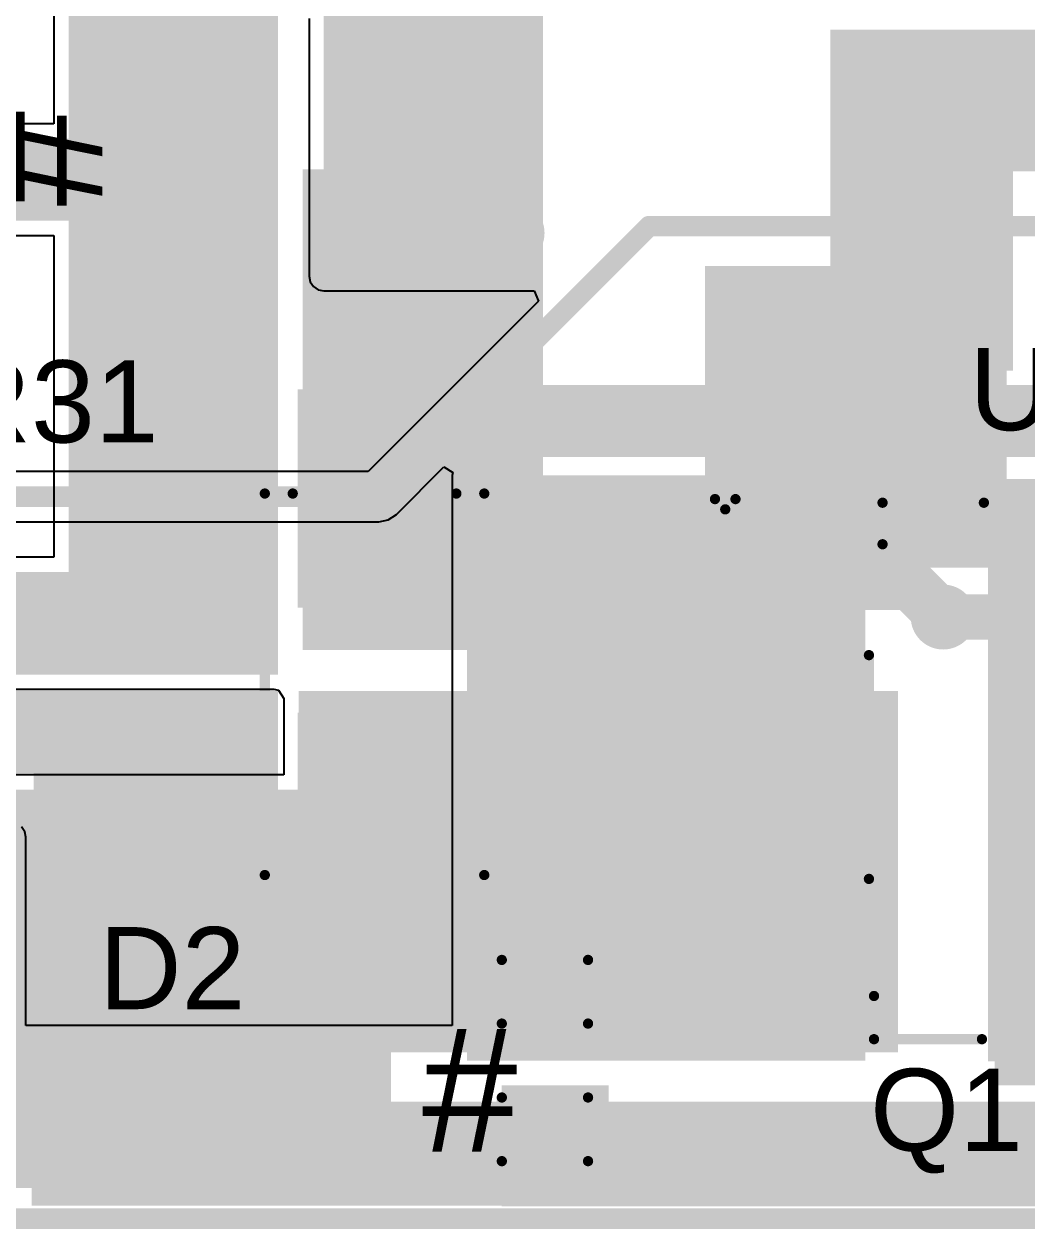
# Model space of a CAD drawing. Header units: millimetres. Extents: x -0.21 to 3.18, y -0.07 to 2.49.
# Drawn here: x 0.702 to 1.191, y -0.065 to 0.522 of the extents above; entities that cross this region are included whole.
import ezdxf

# ---------------------------------------------------------------- set-up
doc = ezdxf.new("R2010")
doc.units = ezdxf.units.MM
doc.header["$MEASUREMENT"] = 0
for name, color, linetype in [('BottomLayer', 5, 'Continuous'), ('BottomSolder', 6, 'Continuous'), ('Mechanical2', 216, 'Continuous'), ('TopLayer', 1, 'Continuous'), ('TopOverlay', 2, 'Continuous'), ('TopPaste', 8, 'Continuous'), ('TopSolder', 216, 'Continuous'), ('ViaHoleLayer', 16, 'Continuous')]:
    doc.layers.add(name, color=color, linetype=linetype)
doc.styles.add('Arial', font='', dxfattribs={"height": 0.2})
doc.styles.get('Arial').set_extended_font_data('Arial')

# ---------------------------------------------------------------- blocks, each defined once
blk = doc.blocks.new('20P03_HXY_4')
at = {"layer": 'TopLayer'}
for points in [[(-0.1378, 0.27362), (0.1378, 0.27362), (0.1378, -0.00197), (-0.1378, -0.00197)], [(-0.12008, -0.08661), (-0.06102, -0.08661), (-0.06102, -0.18504), (-0.12008, -0.18504)], [(0.06102, -0.08661), (0.12008, -0.08661), (0.12008, -0.18504), (0.06102, -0.18504)]]:
    blk.add_hatch(color=1, dxfattribs=at).paths.add_polyline_path(points)
at = {"layer": 'TopPaste'}
for points in [[(-0.1378, 0.27362), (0.1378, 0.27362), (0.1378, -0.00197), (-0.1378, -0.00197)], [(-0.12008, -0.08661), (-0.06102, -0.08661), (-0.06102, -0.18504), (-0.12008, -0.18504)], [(0.06102, -0.08661), (0.12008, -0.08661), (0.12008, -0.18504), (0.06102, -0.18504)]]:
    blk.add_hatch(color=8, dxfattribs=at).paths.add_polyline_path(points)
at = {"layer": 'TopSolder'}
for points in [[(-0.1418, 0.27762), (0.1418, 0.27762), (0.1418, -0.00597), (-0.1418, -0.00597)], [(-0.12408, -0.08261), (-0.05702, -0.08261), (-0.05702, -0.18904), (-0.12408, -0.18904)], [(0.05702, -0.08261), (0.12408, -0.08261), (0.12408, -0.18904), (0.05702, -0.18904)]]:
    blk.add_hatch(color=216, dxfattribs=at).paths.add_polyline_path(points)
at = {"layer": 'TopOverlay', "const_width": 0.005}
for points in [[(-0.13022, -0.05737), (-0.13022, -0.008)], [(0.13105, -0.06153), (0.13105, -0.00894)], [(-0.11, -0.05737), (-0.13022, -0.05737)], [(0.053, -0.064), (-0.056, -0.064)], [(0.13105, -0.06153), (0.11, -0.06153)], [(-0.132, -0.139), (-0.132, -0.129)], [(-0.127, -0.134), (-0.132, -0.129)], [(-0.132, -0.139), (-0.127, -0.134)]]:
    blk.add_lwpolyline(points, dxfattribs=at)
at = {"layer": 'TopOverlay', "const_width": 0.0025}
for points in [[(-0.13147, -0.008, 1), (-0.12897, -0.008, 1)], [(0.1298, -0.00894, 1), (0.1323, -0.00894, 1)], [(-0.13147, -0.05737, 1), (-0.12897, -0.05737, 1)], [(-0.13147, -0.05737, 1), (-0.12897, -0.05737, 1)], [(-0.11125, -0.05737, 1), (-0.10875, -0.05737, 1)], [(-0.05725, -0.064, 1), (-0.05475, -0.064, 1)], [(0.05175, -0.064, 1), (0.05425, -0.064, 1)], [(0.10875, -0.06153, 1), (0.11125, -0.06153, 1)], [(0.1298, -0.06153, 1), (0.1323, -0.06153, 1)], [(0.1298, -0.06153, 1), (0.1323, -0.06153, 1)], [(-0.13325, -0.129, 1), (-0.13075, -0.129, 1)], [(-0.13325, -0.129, 1), (-0.13075, -0.129, 1)], [(-0.12825, -0.134, 1), (-0.12575, -0.134, 1)], [(-0.12825, -0.134, 1), (-0.12575, -0.134, 1)], [(-0.13325, -0.139, 1), (-0.13075, -0.139, 1)], [(-0.13325, -0.139, 1), (-0.13075, -0.139, 1)]]:
    blk.add_lwpolyline(points, format="xyb", close=True, dxfattribs=at)
blk = doc.blocks.new('SMA_81')
at = {"layer": 'TopLayer'}
for points in [[(-0.12795, 0.03346), (-0.02953, 0.03346), (-0.02953, -0.03346), (-0.12795, -0.03346)], [(0.02953, 0.03346), (0.12795, 0.03346), (0.12795, -0.03346), (0.02953, -0.03346)]]:
    blk.add_hatch(color=1, dxfattribs=at).paths.add_polyline_path(points)
at = {"layer": 'TopOverlay'}
for points in [[(-0.175, -0.05597), (-0.12906, -0.05597), (-0.12906, 0.05598), (-0.175, 0.05598)], [(-0.12992, 0.03638), (-0.1022, 0.03638), (-0.1022, 0.05598), (-0.12992, 0.05598)], [(-0.12992, -0.05598), (-0.1022, -0.05598), (-0.1022, -0.03638), (-0.12992, -0.03638)]]:
    blk.add_hatch(color=2, dxfattribs=at).paths.add_polyline_path(points)
at = {"layer": 'TopPaste'}
for points in [[(-0.12795, 0.03346), (-0.02953, 0.03346), (-0.02953, -0.03346), (-0.12795, -0.03346)], [(0.02953, 0.03346), (0.12795, 0.03346), (0.12795, -0.03346), (0.02953, -0.03346)]]:
    blk.add_hatch(color=8, dxfattribs=at).paths.add_polyline_path(points)
at = {"layer": 'TopSolder'}
for points in [[(-0.13195, 0.03746), (-0.02553, 0.03746), (-0.02553, -0.03746), (-0.13195, -0.03746)], [(0.02553, 0.03746), (0.13195, 0.03746), (0.13195, -0.03746), (0.02553, -0.03746)]]:
    blk.add_hatch(color=216, dxfattribs=at).paths.add_polyline_path(points)
at = {"layer": 'TopOverlay', "const_width": 0.005}
for points in [[(-0.10465, 0.05345), (0.08115, 0.05345)], [(0.08115, 0.05345), (0.08115, 0.03985)], [(0.08115, -0.03985), (0.08115, -0.05345)], [(-0.10465, -0.05345), (0.08115, -0.05345)]]:
    blk.add_lwpolyline(points, dxfattribs=at)
at = {"layer": 'TopOverlay', "const_width": 0.0025}
for points in [[(-0.1059, 0.05345, 1), (-0.1034, 0.05345, 1)], [(0.0799, 0.05345, 1), (0.0824, 0.05345, 1)], [(0.0799, 0.05345, 1), (0.0824, 0.05345, 1)], [(0.0799, 0.03985, 1), (0.0824, 0.03985, 1)], [(0.0799, -0.03985, 1), (0.0824, -0.03985, 1)], [(-0.1059, -0.05345, 1), (-0.1034, -0.05345, 1)], [(0.0799, -0.05345, 1), (0.0824, -0.05345, 1)], [(0.0799, -0.05345, 1), (0.0824, -0.05345, 1)]]:
    blk.add_lwpolyline(points, format="xyb", close=True, dxfattribs=at)
blk = doc.blocks.new('C___0603_90')
at = {"layer": 'TopLayer'}
for points in [[(-0.015, 0.0175), (-0.015, -0.0175), (-0.045, -0.0175), (-0.045, 0.0175)], [(0.045, 0.0175), (0.045, -0.0175), (0.015, -0.0175), (0.015, 0.0175)]]:
    blk.add_hatch(color=1, dxfattribs=at).paths.add_polyline_path(points)
at = {"layer": 'TopPaste'}
for points in [[(-0.015, 0.0175), (-0.015, -0.0175), (-0.045, -0.0175), (-0.045, 0.0175)], [(0.045, 0.0175), (0.045, -0.0175), (0.015, -0.0175), (0.015, 0.0175)]]:
    blk.add_hatch(color=8, dxfattribs=at).paths.add_polyline_path(points)
at = {"layer": 'TopSolder'}
for points in [[(-0.01264, 0.01986), (-0.01264, -0.01986), (-0.04736, -0.01986), (-0.04736, 0.01986)], [(0.04736, 0.01986), (0.04736, -0.01986), (0.01264, -0.01986), (0.01264, 0.01986)]]:
    blk.add_hatch(color=216, dxfattribs=at).paths.add_polyline_path(points)
at = {"layer": 'TopOverlay', "const_width": 0.005}
for points in [[(-0.049, 0.021), (-0.018, 0.021)], [(-0.049, 0.021), (-0.049, -0.021)], [(0.018, 0.021), (0.049, 0.021)], [(0.049, 0.021), (0.049, -0.021)], [(-0.049, -0.021), (-0.018, -0.021)], [(0.018, -0.021), (0.049, -0.021)]]:
    blk.add_lwpolyline(points, dxfattribs=at)
at = {"layer": 'TopOverlay', "const_width": 0.0025}
for points in [[(-0.05025, 0.021, 1), (-0.04775, 0.021, 1)], [(-0.05025, 0.021, 1), (-0.04775, 0.021, 1)], [(-0.01925, 0.021, 1), (-0.01675, 0.021, 1)], [(0.01675, 0.021, 1), (0.01925, 0.021, 1)], [(0.04775, 0.021, 1), (0.05025, 0.021, 1)], [(0.04775, 0.021, 1), (0.05025, 0.021, 1)], [(-0.05025, -0.021, 1), (-0.04775, -0.021, 1)], [(-0.05025, -0.021, 1), (-0.04775, -0.021, 1)], [(-0.01925, -0.021, 1), (-0.01675, -0.021, 1)], [(0.01675, -0.021, 1), (0.01925, -0.021, 1)], [(0.04775, -0.021, 1), (0.05025, -0.021, 1)], [(0.04775, -0.021, 1), (0.05025, -0.021, 1)]]:
    blk.add_lwpolyline(points, format="xyb", close=True, dxfattribs=at)

msp = doc.modelspace()

# ---------------------------------------------------------------- hatches: boundary and pattern name
at = {"layer": 'BottomLayer'}
for points in [[(0.955, 0.55924), (0.84828, 0.55924), (0.84828, 0.399), (0.955, 0.399)], [(1.034, 0.257), (1.181, 0.257), (1.181, 0.404), (1.034, 0.404)], [(1.112, 0.017), (1.112, 0.302), (0.918, 0.302), (0.918, 0.017)], [(0.826, -0.048), (0.826, 0.197), (0.707, 0.197), (0.707, -0.048)], [(1.684, -0.003), (0.706, -0.003), (0.706, -0.05372), (1.684, -0.05372)]]:
    msp.add_hatch(color=5, dxfattribs=at).paths.add_polyline_path(points)
h = msp.add_hatch(color=5, dxfattribs=at)
edge = h.paths.add_edge_path()
edge.add_arc((0.864, 0.42), 0.01181, 0, 360)
h = msp.add_hatch(color=5, dxfattribs=at)
edge = h.paths.add_edge_path()
edge.add_arc((0.88933, 0.42), 0.01181, 0, 360)
h = msp.add_hatch(color=5, dxfattribs=at)
edge = h.paths.add_edge_path()
edge.add_arc((0.91467, 0.42), 0.01181, 0, 360)
h = msp.add_hatch(color=5, dxfattribs=at)
edge = h.paths.add_edge_path()
edge.add_arc((0.94, 0.42), 0.01181, 0, 360)
h = msp.add_hatch(color=5, dxfattribs=at)
edge = h.paths.add_edge_path()
edge.add_arc((1.115, 0.389), 0.01181, 0, 360)
h = msp.add_hatch(color=5, dxfattribs=at)
edge = h.paths.add_edge_path()
edge.add_arc((1.14033, 0.389), 0.01181, 0, 360)
h = msp.add_hatch(color=5, dxfattribs=at)
edge = h.paths.add_edge_path()
edge.add_arc((1.16567, 0.389), 0.01181, 0, 360)
h = msp.add_hatch(color=5, dxfattribs=at)
edge = h.paths.add_edge_path()
edge.add_arc((1.15, 0.233), 0.01181, 0, 360)
h = msp.add_hatch(color=5, dxfattribs=at)
edge = h.paths.add_edge_path()
edge.add_arc((0.937, 0.182), 0.01181, 0, 360)
h = msp.add_hatch(color=5, dxfattribs=at)
edge = h.paths.add_edge_path()
edge.add_arc((0.967, 0.182), 0.01181, 0, 360)
h = msp.add_hatch(color=5, dxfattribs=at)
edge = h.paths.add_edge_path()
edge.add_arc((0.995, 0.182), 0.01181, 0, 360)
h = msp.add_hatch(color=5, dxfattribs=at)
edge = h.paths.add_edge_path()
edge.add_arc((1.02633, 0.182), 0.01181, 0, 360)
h = msp.add_hatch(color=5, dxfattribs=at)
edge = h.paths.add_edge_path()
edge.add_arc((1.05767, 0.182), 0.01181, 0, 360)
h = msp.add_hatch(color=5, dxfattribs=at)
edge = h.paths.add_edge_path()
edge.add_arc((0.721, 0.177), 0.01181, 0, 360)
h = msp.add_hatch(color=5, dxfattribs=at)
edge = h.paths.add_edge_path()
edge.add_arc((0.7585, 0.177), 0.01181, 0, 360)
h = msp.add_hatch(color=5, dxfattribs=at)
edge = h.paths.add_edge_path()
edge.add_arc((0.796, 0.177), 0.01181, 0, 360)
h = msp.add_hatch(color=5, dxfattribs=at)
edge = h.paths.add_edge_path()
edge.add_arc((0.937, 0.149), 0.01181, 0, 360)
h = msp.add_hatch(color=5, dxfattribs=at)
edge = h.paths.add_edge_path()
edge.add_arc((0.967, 0.149), 0.01181, 0, 360)
h = msp.add_hatch(color=5, dxfattribs=at)
edge = h.paths.add_edge_path()
edge.add_arc((0.995, 0.149), 0.01181, 0, 360)
h = msp.add_hatch(color=5, dxfattribs=at)
edge = h.paths.add_edge_path()
edge.add_arc((1.02633, 0.149), 0.01181, 0, 360)
h = msp.add_hatch(color=5, dxfattribs=at)
edge = h.paths.add_edge_path()
edge.add_arc((1.05767, 0.149), 0.01181, 0, 360)
h = msp.add_hatch(color=5, dxfattribs=at)
edge = h.paths.add_edge_path()
edge.add_arc((0.937, 0.119), 0.01181, 0, 360)
h = msp.add_hatch(color=5, dxfattribs=at)
edge = h.paths.add_edge_path()
edge.add_arc((0.967, 0.119), 0.01181, 0, 360)
h = msp.add_hatch(color=5, dxfattribs=at)
edge = h.paths.add_edge_path()
edge.add_arc((0.995, 0.119), 0.01181, 0, 360)
h = msp.add_hatch(color=5, dxfattribs=at)
edge = h.paths.add_edge_path()
edge.add_arc((1.02633, 0.119), 0.01181, 0, 360)
h = msp.add_hatch(color=5, dxfattribs=at)
edge = h.paths.add_edge_path()
edge.add_arc((1.05767, 0.119), 0.01181, 0, 360)
h = msp.add_hatch(color=5, dxfattribs=at)
edge = h.paths.add_edge_path()
edge.add_arc((0.937, 0.086), 0.01181, 0, 360)
h = msp.add_hatch(color=5, dxfattribs=at)
edge = h.paths.add_edge_path()
edge.add_arc((0.967, 0.086), 0.01181, 0, 360)
h = msp.add_hatch(color=5, dxfattribs=at)
edge = h.paths.add_edge_path()
edge.add_arc((0.995, -0.02), 0.01181, 0, 360)
h = msp.add_hatch(color=5, dxfattribs=at)
edge = h.paths.add_edge_path()
edge.add_arc((1.026, -0.02), 0.01181, 0, 360)
h = msp.add_hatch(color=5, dxfattribs=at)
edge = h.paths.add_edge_path()
edge.add_arc((1.057, -0.02), 0.01181, 0, 360)
at = {"layer": 'BottomSolder'}
h = msp.add_hatch(color=6, dxfattribs=at)
edge = h.paths.add_edge_path()
edge.add_arc((0.864, 0.42), 0.01581, 0, 360)
h = msp.add_hatch(color=6, dxfattribs=at)
edge = h.paths.add_edge_path()
edge.add_arc((0.88933, 0.42), 0.01581, 0, 360)
h = msp.add_hatch(color=6, dxfattribs=at)
edge = h.paths.add_edge_path()
edge.add_arc((0.91467, 0.42), 0.01581, 0, 360)
h = msp.add_hatch(color=6, dxfattribs=at)
edge = h.paths.add_edge_path()
edge.add_arc((0.94, 0.42), 0.01581, 0, 360)
h = msp.add_hatch(color=6, dxfattribs=at)
edge = h.paths.add_edge_path()
edge.add_arc((1.115, 0.389), 0.01581, 0, 360)
h = msp.add_hatch(color=6, dxfattribs=at)
edge = h.paths.add_edge_path()
edge.add_arc((1.14033, 0.389), 0.01581, 0, 360)
h = msp.add_hatch(color=6, dxfattribs=at)
edge = h.paths.add_edge_path()
edge.add_arc((1.16567, 0.389), 0.01581, 0, 360)
h = msp.add_hatch(color=6, dxfattribs=at)
edge = h.paths.add_edge_path()
edge.add_arc((1.15, 0.233), 0.01581, 0, 360)
h = msp.add_hatch(color=6, dxfattribs=at)
edge = h.paths.add_edge_path()
edge.add_arc((0.937, 0.182), 0.01581, 0, 360)
h = msp.add_hatch(color=6, dxfattribs=at)
edge = h.paths.add_edge_path()
edge.add_arc((0.967, 0.182), 0.01581, 0, 360)
h = msp.add_hatch(color=6, dxfattribs=at)
edge = h.paths.add_edge_path()
edge.add_arc((0.995, 0.182), 0.01581, 0, 360)
h = msp.add_hatch(color=6, dxfattribs=at)
edge = h.paths.add_edge_path()
edge.add_arc((1.02633, 0.182), 0.01581, 0, 360)
h = msp.add_hatch(color=6, dxfattribs=at)
edge = h.paths.add_edge_path()
edge.add_arc((1.05767, 0.182), 0.01581, 0, 360)
h = msp.add_hatch(color=6, dxfattribs=at)
edge = h.paths.add_edge_path()
edge.add_arc((0.721, 0.177), 0.01581, 0, 360)
h = msp.add_hatch(color=6, dxfattribs=at)
edge = h.paths.add_edge_path()
edge.add_arc((0.7585, 0.177), 0.01581, 0, 360)
h = msp.add_hatch(color=6, dxfattribs=at)
edge = h.paths.add_edge_path()
edge.add_arc((0.796, 0.177), 0.01581, 0, 360)
h = msp.add_hatch(color=6, dxfattribs=at)
edge = h.paths.add_edge_path()
edge.add_arc((0.937, 0.149), 0.01581, 0, 360)
h = msp.add_hatch(color=6, dxfattribs=at)
edge = h.paths.add_edge_path()
edge.add_arc((0.967, 0.149), 0.01581, 0, 360)
h = msp.add_hatch(color=6, dxfattribs=at)
edge = h.paths.add_edge_path()
edge.add_arc((0.995, 0.149), 0.01581, 0, 360)
h = msp.add_hatch(color=6, dxfattribs=at)
edge = h.paths.add_edge_path()
edge.add_arc((1.02633, 0.149), 0.01581, 0, 360)
h = msp.add_hatch(color=6, dxfattribs=at)
edge = h.paths.add_edge_path()
edge.add_arc((1.05767, 0.149), 0.01581, 0, 360)
h = msp.add_hatch(color=6, dxfattribs=at)
edge = h.paths.add_edge_path()
edge.add_arc((0.937, 0.119), 0.01581, 0, 360)
h = msp.add_hatch(color=6, dxfattribs=at)
edge = h.paths.add_edge_path()
edge.add_arc((0.967, 0.119), 0.01581, 0, 360)
h = msp.add_hatch(color=6, dxfattribs=at)
edge = h.paths.add_edge_path()
edge.add_arc((0.995, 0.119), 0.01581, 0, 360)
h = msp.add_hatch(color=6, dxfattribs=at)
edge = h.paths.add_edge_path()
edge.add_arc((1.02633, 0.119), 0.01581, 0, 360)
h = msp.add_hatch(color=6, dxfattribs=at)
edge = h.paths.add_edge_path()
edge.add_arc((1.05767, 0.119), 0.01581, 0, 360)
h = msp.add_hatch(color=6, dxfattribs=at)
edge = h.paths.add_edge_path()
edge.add_arc((0.937, 0.086), 0.01581, 0, 360)
h = msp.add_hatch(color=6, dxfattribs=at)
edge = h.paths.add_edge_path()
edge.add_arc((0.967, 0.086), 0.01581, 0, 360)
h = msp.add_hatch(color=6, dxfattribs=at)
edge = h.paths.add_edge_path()
edge.add_arc((0.995, -0.02), 0.01581, 0, 360)
h = msp.add_hatch(color=6, dxfattribs=at)
edge = h.paths.add_edge_path()
edge.add_arc((1.026, -0.02), 0.01581, 0, 360)
h = msp.add_hatch(color=6, dxfattribs=at)
edge = h.paths.add_edge_path()
edge.add_arc((1.057, -0.02), 0.01581, 0, 360)
at = {"layer": 'TopLayer'}
for points in [[(0.724, 0.561), (0.724, 0.205), (0.826, 0.205), (0.826, 0.561)], [(1.095, 0.45), (1.594, 0.45), (1.594, 0.519), (1.095, 0.519)], [(1.184, 0.353), (1.184, 0.51624), (1.095, 0.51624), (1.095, 0.353)], [(0.838, 0.217), (0.955, 0.217), (0.955, 0.451), (0.838, 0.451)], [(0.85, 0.311), (1.29854, 0.311), (1.29854, 0.346), (0.85, 0.346)], [(1.175, 0.005), (1.499, 0.005), (1.499, 0.296), (1.175, 0.296)], [(0.469, 0.205), (0.805, 0.205), (0.805, 0.255), (0.469, 0.255)], [(0.711, 0.197), (0.711, 0.157), (0.825, 0.157), (0.825, 0.197)], [(0.836, 0.021), (1.128, 0.021), (1.128, 0.197), (0.836, 0.197)], [(0.539, -0.045), (0.881, -0.045), (0.881, 0.149), (0.539, 0.149)], [(0.935, -0.032), (0.987, -0.032), (0.987, 0.005), (0.935, 0.005)], [(0.935, -0.054), (1.684, -0.054), (1.684, -0.006), (0.935, -0.006)]]:
    msp.add_hatch(color=1, dxfattribs=at).paths.add_polyline_path(points)
h = msp.add_hatch(color=1, dxfattribs=at)
edge = h.paths.add_edge_path()
edge.add_arc((0.864, 0.42), 0.01181, 0, 360)
h = msp.add_hatch(color=1, dxfattribs=at)
edge = h.paths.add_edge_path()
edge.add_arc((0.88933, 0.42), 0.01181, 0, 360)
h = msp.add_hatch(color=1, dxfattribs=at)
edge = h.paths.add_edge_path()
edge.add_arc((0.91467, 0.42), 0.01181, 0, 360)
h = msp.add_hatch(color=1, dxfattribs=at)
edge = h.paths.add_edge_path()
edge.add_arc((0.94, 0.42), 0.01181, 0, 360)
h = msp.add_hatch(color=1, dxfattribs=at)
edge = h.paths.add_edge_path()
edge.add_arc((1.115, 0.389), 0.01181, 0, 360)
h = msp.add_hatch(color=1, dxfattribs=at)
edge = h.paths.add_edge_path()
edge.add_arc((1.14033, 0.389), 0.01181, 0, 360)
h = msp.add_hatch(color=1, dxfattribs=at)
edge = h.paths.add_edge_path()
edge.add_arc((1.16567, 0.389), 0.01181, 0, 360)
h = msp.add_hatch(color=1, dxfattribs=at)
edge = h.paths.add_edge_path()
edge.add_arc((1.15, 0.233), 0.01181, 0, 360)
h = msp.add_hatch(color=1, dxfattribs=at)
edge = h.paths.add_edge_path()
edge.add_arc((0.937, 0.182), 0.01181, 0, 360)
h = msp.add_hatch(color=1, dxfattribs=at)
edge = h.paths.add_edge_path()
edge.add_arc((0.967, 0.182), 0.01181, 0, 360)
h = msp.add_hatch(color=1, dxfattribs=at)
edge = h.paths.add_edge_path()
edge.add_arc((0.995, 0.182), 0.01181, 0, 360)
h = msp.add_hatch(color=1, dxfattribs=at)
edge = h.paths.add_edge_path()
edge.add_arc((1.02633, 0.182), 0.01181, 0, 360)
h = msp.add_hatch(color=1, dxfattribs=at)
edge = h.paths.add_edge_path()
edge.add_arc((1.05767, 0.182), 0.01181, 0, 360)
h = msp.add_hatch(color=1, dxfattribs=at)
edge = h.paths.add_edge_path()
edge.add_arc((0.721, 0.177), 0.01181, 0, 360)
h = msp.add_hatch(color=1, dxfattribs=at)
edge = h.paths.add_edge_path()
edge.add_arc((0.7585, 0.177), 0.01181, 0, 360)
h = msp.add_hatch(color=1, dxfattribs=at)
edge = h.paths.add_edge_path()
edge.add_arc((0.796, 0.177), 0.01181, 0, 360)
h = msp.add_hatch(color=1, dxfattribs=at)
edge = h.paths.add_edge_path()
edge.add_arc((0.937, 0.149), 0.01181, 0, 360)
h = msp.add_hatch(color=1, dxfattribs=at)
edge = h.paths.add_edge_path()
edge.add_arc((0.967, 0.149), 0.01181, 0, 360)
h = msp.add_hatch(color=1, dxfattribs=at)
edge = h.paths.add_edge_path()
edge.add_arc((0.995, 0.149), 0.01181, 0, 360)
h = msp.add_hatch(color=1, dxfattribs=at)
edge = h.paths.add_edge_path()
edge.add_arc((1.02633, 0.149), 0.01181, 0, 360)
h = msp.add_hatch(color=1, dxfattribs=at)
edge = h.paths.add_edge_path()
edge.add_arc((1.05767, 0.149), 0.01181, 0, 360)
h = msp.add_hatch(color=1, dxfattribs=at)
edge = h.paths.add_edge_path()
edge.add_arc((0.937, 0.119), 0.01181, 0, 360)
h = msp.add_hatch(color=1, dxfattribs=at)
edge = h.paths.add_edge_path()
edge.add_arc((0.967, 0.119), 0.01181, 0, 360)
h = msp.add_hatch(color=1, dxfattribs=at)
edge = h.paths.add_edge_path()
edge.add_arc((0.995, 0.119), 0.01181, 0, 360)
h = msp.add_hatch(color=1, dxfattribs=at)
edge = h.paths.add_edge_path()
edge.add_arc((1.02633, 0.119), 0.01181, 0, 360)
h = msp.add_hatch(color=1, dxfattribs=at)
edge = h.paths.add_edge_path()
edge.add_arc((1.05767, 0.119), 0.01181, 0, 360)
h = msp.add_hatch(color=1, dxfattribs=at)
edge = h.paths.add_edge_path()
edge.add_arc((0.937, 0.086), 0.01181, 0, 360)
h = msp.add_hatch(color=1, dxfattribs=at)
edge = h.paths.add_edge_path()
edge.add_arc((0.967, 0.086), 0.01181, 0, 360)
h = msp.add_hatch(color=1, dxfattribs=at)
edge = h.paths.add_edge_path()
edge.add_arc((0.995, -0.02), 0.01181, 0, 360)
h = msp.add_hatch(color=1, dxfattribs=at)
edge = h.paths.add_edge_path()
edge.add_arc((1.026, -0.02), 0.01181, 0, 360)
h = msp.add_hatch(color=1, dxfattribs=at)
edge = h.paths.add_edge_path()
edge.add_arc((1.057, -0.02), 0.01181, 0, 360)
at = {"layer": 'TopSolder'}
h = msp.add_hatch(color=216, dxfattribs=at)
edge = h.paths.add_edge_path()
edge.add_arc((0.864, 0.42), 0.01581, 0, 360)
h = msp.add_hatch(color=216, dxfattribs=at)
edge = h.paths.add_edge_path()
edge.add_arc((0.88933, 0.42), 0.01581, 0, 360)
h = msp.add_hatch(color=216, dxfattribs=at)
edge = h.paths.add_edge_path()
edge.add_arc((0.91467, 0.42), 0.01581, 0, 360)
h = msp.add_hatch(color=216, dxfattribs=at)
edge = h.paths.add_edge_path()
edge.add_arc((0.94, 0.42), 0.01581, 0, 360)
h = msp.add_hatch(color=216, dxfattribs=at)
edge = h.paths.add_edge_path()
edge.add_arc((1.115, 0.389), 0.01581, 0, 360)
h = msp.add_hatch(color=216, dxfattribs=at)
edge = h.paths.add_edge_path()
edge.add_arc((1.14033, 0.389), 0.01581, 0, 360)
h = msp.add_hatch(color=216, dxfattribs=at)
edge = h.paths.add_edge_path()
edge.add_arc((1.16567, 0.389), 0.01581, 0, 360)
h = msp.add_hatch(color=216, dxfattribs=at)
edge = h.paths.add_edge_path()
edge.add_arc((1.15, 0.233), 0.01581, 0, 360)
h = msp.add_hatch(color=216, dxfattribs=at)
edge = h.paths.add_edge_path()
edge.add_arc((0.937, 0.182), 0.01581, 0, 360)
h = msp.add_hatch(color=216, dxfattribs=at)
edge = h.paths.add_edge_path()
edge.add_arc((0.967, 0.182), 0.01581, 0, 360)
h = msp.add_hatch(color=216, dxfattribs=at)
edge = h.paths.add_edge_path()
edge.add_arc((0.995, 0.182), 0.01581, 0, 360)
h = msp.add_hatch(color=216, dxfattribs=at)
edge = h.paths.add_edge_path()
edge.add_arc((1.02633, 0.182), 0.01581, 0, 360)
h = msp.add_hatch(color=216, dxfattribs=at)
edge = h.paths.add_edge_path()
edge.add_arc((1.05767, 0.182), 0.01581, 0, 360)
h = msp.add_hatch(color=216, dxfattribs=at)
edge = h.paths.add_edge_path()
edge.add_arc((0.721, 0.177), 0.01581, 0, 360)
h = msp.add_hatch(color=216, dxfattribs=at)
edge = h.paths.add_edge_path()
edge.add_arc((0.7585, 0.177), 0.01581, 0, 360)
h = msp.add_hatch(color=216, dxfattribs=at)
edge = h.paths.add_edge_path()
edge.add_arc((0.796, 0.177), 0.01581, 0, 360)
h = msp.add_hatch(color=216, dxfattribs=at)
edge = h.paths.add_edge_path()
edge.add_arc((0.937, 0.149), 0.01581, 0, 360)
h = msp.add_hatch(color=216, dxfattribs=at)
edge = h.paths.add_edge_path()
edge.add_arc((0.967, 0.149), 0.01581, 0, 360)
h = msp.add_hatch(color=216, dxfattribs=at)
edge = h.paths.add_edge_path()
edge.add_arc((0.995, 0.149), 0.01581, 0, 360)
h = msp.add_hatch(color=216, dxfattribs=at)
edge = h.paths.add_edge_path()
edge.add_arc((1.02633, 0.149), 0.01581, 0, 360)
h = msp.add_hatch(color=216, dxfattribs=at)
edge = h.paths.add_edge_path()
edge.add_arc((1.05767, 0.149), 0.01581, 0, 360)
h = msp.add_hatch(color=216, dxfattribs=at)
edge = h.paths.add_edge_path()
edge.add_arc((0.937, 0.119), 0.01581, 0, 360)
h = msp.add_hatch(color=216, dxfattribs=at)
edge = h.paths.add_edge_path()
edge.add_arc((0.967, 0.119), 0.01581, 0, 360)
h = msp.add_hatch(color=216, dxfattribs=at)
edge = h.paths.add_edge_path()
edge.add_arc((0.995, 0.119), 0.01581, 0, 360)
h = msp.add_hatch(color=216, dxfattribs=at)
edge = h.paths.add_edge_path()
edge.add_arc((1.02633, 0.119), 0.01581, 0, 360)
h = msp.add_hatch(color=216, dxfattribs=at)
edge = h.paths.add_edge_path()
edge.add_arc((1.05767, 0.119), 0.01581, 0, 360)
h = msp.add_hatch(color=216, dxfattribs=at)
edge = h.paths.add_edge_path()
edge.add_arc((0.937, 0.086), 0.01581, 0, 360)
h = msp.add_hatch(color=216, dxfattribs=at)
edge = h.paths.add_edge_path()
edge.add_arc((0.967, 0.086), 0.01581, 0, 360)
h = msp.add_hatch(color=216, dxfattribs=at)
edge = h.paths.add_edge_path()
edge.add_arc((0.995, -0.02), 0.01581, 0, 360)
h = msp.add_hatch(color=216, dxfattribs=at)
edge = h.paths.add_edge_path()
edge.add_arc((1.026, -0.02), 0.01581, 0, 360)
h = msp.add_hatch(color=216, dxfattribs=at)
edge = h.paths.add_edge_path()
edge.add_arc((1.057, -0.02), 0.01581, 0, 360)
at = {"layer": 'ViaHoleLayer'}
h = msp.add_hatch(color=16, dxfattribs=at)
edge = h.paths.add_edge_path()
edge.add_arc((0.864, 0.42), 0.00591, 0, 360)
h = msp.add_hatch(color=16, dxfattribs=at)
edge = h.paths.add_edge_path()
edge.add_arc((0.88933, 0.42), 0.00591, 0, 360)
h = msp.add_hatch(color=16, dxfattribs=at)
edge = h.paths.add_edge_path()
edge.add_arc((0.91467, 0.42), 0.00591, 0, 360)
h = msp.add_hatch(color=16, dxfattribs=at)
edge = h.paths.add_edge_path()
edge.add_arc((0.94, 0.42), 0.00591, 0, 360)
h = msp.add_hatch(color=16, dxfattribs=at)
edge = h.paths.add_edge_path()
edge.add_arc((1.115, 0.389), 0.00591, 0, 360)
h = msp.add_hatch(color=16, dxfattribs=at)
edge = h.paths.add_edge_path()
edge.add_arc((1.14033, 0.389), 0.00591, 0, 360)
h = msp.add_hatch(color=16, dxfattribs=at)
edge = h.paths.add_edge_path()
edge.add_arc((1.16567, 0.389), 0.00591, 0, 360)
h = msp.add_hatch(color=16, dxfattribs=at)
edge = h.paths.add_edge_path()
edge.add_arc((1.15, 0.233), 0.00591, 0, 360)
h = msp.add_hatch(color=16, dxfattribs=at)
edge = h.paths.add_edge_path()
edge.add_arc((0.937, 0.182), 0.00591, 0, 360)
h = msp.add_hatch(color=16, dxfattribs=at)
edge = h.paths.add_edge_path()
edge.add_arc((0.967, 0.182), 0.00591, 0, 360)
h = msp.add_hatch(color=16, dxfattribs=at)
edge = h.paths.add_edge_path()
edge.add_arc((0.995, 0.182), 0.00591, 0, 360)
h = msp.add_hatch(color=16, dxfattribs=at)
edge = h.paths.add_edge_path()
edge.add_arc((1.02633, 0.182), 0.00591, 0, 360)
h = msp.add_hatch(color=16, dxfattribs=at)
edge = h.paths.add_edge_path()
edge.add_arc((1.05767, 0.182), 0.00591, 0, 360)
h = msp.add_hatch(color=16, dxfattribs=at)
edge = h.paths.add_edge_path()
edge.add_arc((0.721, 0.177), 0.00591, 0, 360)
h = msp.add_hatch(color=16, dxfattribs=at)
edge = h.paths.add_edge_path()
edge.add_arc((0.7585, 0.177), 0.00591, 0, 360)
h = msp.add_hatch(color=16, dxfattribs=at)
edge = h.paths.add_edge_path()
edge.add_arc((0.796, 0.177), 0.00591, 0, 360)
h = msp.add_hatch(color=16, dxfattribs=at)
edge = h.paths.add_edge_path()
edge.add_arc((0.937, 0.149), 0.00591, 0, 360)
h = msp.add_hatch(color=16, dxfattribs=at)
edge = h.paths.add_edge_path()
edge.add_arc((0.967, 0.149), 0.00591, 0, 360)
h = msp.add_hatch(color=16, dxfattribs=at)
edge = h.paths.add_edge_path()
edge.add_arc((0.995, 0.149), 0.00591, 0, 360)
h = msp.add_hatch(color=16, dxfattribs=at)
edge = h.paths.add_edge_path()
edge.add_arc((1.02633, 0.149), 0.00591, 0, 360)
h = msp.add_hatch(color=16, dxfattribs=at)
edge = h.paths.add_edge_path()
edge.add_arc((1.05767, 0.149), 0.00591, 0, 360)
h = msp.add_hatch(color=16, dxfattribs=at)
edge = h.paths.add_edge_path()
edge.add_arc((0.937, 0.119), 0.00591, 0, 360)
h = msp.add_hatch(color=16, dxfattribs=at)
edge = h.paths.add_edge_path()
edge.add_arc((0.967, 0.119), 0.00591, 0, 360)
h = msp.add_hatch(color=16, dxfattribs=at)
edge = h.paths.add_edge_path()
edge.add_arc((0.995, 0.119), 0.00591, 0, 360)
h = msp.add_hatch(color=16, dxfattribs=at)
edge = h.paths.add_edge_path()
edge.add_arc((1.02633, 0.119), 0.00591, 0, 360)
h = msp.add_hatch(color=16, dxfattribs=at)
edge = h.paths.add_edge_path()
edge.add_arc((1.05767, 0.119), 0.00591, 0, 360)
h = msp.add_hatch(color=16, dxfattribs=at)
edge = h.paths.add_edge_path()
edge.add_arc((0.937, 0.086), 0.00591, 0, 360)
h = msp.add_hatch(color=16, dxfattribs=at)
edge = h.paths.add_edge_path()
edge.add_arc((0.967, 0.086), 0.00591, 0, 360)
h = msp.add_hatch(color=16, dxfattribs=at)
edge = h.paths.add_edge_path()
edge.add_arc((0.995, -0.02), 0.00591, 0, 360)
h = msp.add_hatch(color=16, dxfattribs=at)
edge = h.paths.add_edge_path()
edge.add_arc((1.026, -0.02), 0.00591, 0, 360)
h = msp.add_hatch(color=16, dxfattribs=at)
edge = h.paths.add_edge_path()
edge.add_arc((1.057, -0.02), 0.00591, 0, 360)

# ---------------------------------------------------------------- linework, layer by layer
at = {"layer": 'BottomLayer'}
for p, q in [((0.84115, 0.52458), (0.84115, 0.399)), ((0.84115, 0.399), (0.84169, 0.39627)), ((0.84169, 0.39627), (0.84324, 0.39395)), ((0.84324, 0.39395), (0.84555, 0.39241)), ((0.84555, 0.39241), (0.84828, 0.39186)), ((0.84828, 0.39186), (0.95083, 0.39186)), ((0.95083, 0.39186), (0.9529, 0.38686)), ((0.9529, 0.38686), (0.86995, 0.30391)), ((0.88367, 0.28302), (0.9068, 0.30615)), ((0.9068, 0.30615), (0.91115, 0.30343)), ((0.86995, 0.30391), (0.64277, 0.30391)), ((0.91115, 0.30343), (0.91086, 0.302)), ((0.91086, 0.302), (0.91086, 0.034)), ((0.8797, 0.28037), (0.88367, 0.28302)), ((0.59132, 0.27944), (0.87502, 0.27944)), ((0.87502, 0.27944), (0.8797, 0.28037)), ((0.70259, 0.12847), (0.70105, 0.13079)), ((0.70314, 0.12574), (0.70259, 0.12847)), ((0.70314, 0.034), (0.70314, 0.12574)), ((0.91086, 0.034), (0.70314, 0.034))]:
    msp.add_line(p, q, dxfattribs=at)
for points, const_width in [([(0.87502, 0.29167), (1.00673, 0.42339)], 0.01), ([(1.00673, 0.42339), (1.31961, 0.42339)], 0.01), ([(0.57695, 0.29167), (0.87502, 0.29167)], 0.01), ([(1.15, 0.233), (1.266, 0.233)], 0.022)]:
    msp.add_lwpolyline(points, dxfattribs=dict(at, const_width=const_width))
for points, const_width in [([(1.00423, 0.42339, 1), (1.00923, 0.42339, 1)], 0.005), ([(1.00423, 0.42339, 1), (1.00923, 0.42339, 1)], 0.005), ([(0.87252, 0.29167, 1), (0.87752, 0.29167, 1)], 0.005), ([(0.87252, 0.29167, 1), (0.87752, 0.29167, 1)], 0.005), ([(1.1445, 0.233, 1), (1.1555, 0.233, 1)], 0.011)]:
    msp.add_lwpolyline(points, format="xyb", close=True, dxfattribs=dict(at, const_width=const_width))
at = {"layer": 'Mechanical2', "const_width": 0.01}
msp.add_lwpolyline([(-0.059, -0.06), (3.09061, -0.06)], dxfattribs=at)
at = {"layer": 'TopLayer'}
for p, q in [((0.71686, 0.52859), (0.71686, 0.47323)), ((0.71686, 0.47323), (0.676, 0.47323)), ((0.676, 0.41877), (0.71686, 0.41877)), ((0.71686, 0.41877), (0.71686, 0.26214)), ((0.71686, 0.26214), (0.505, 0.26214)), ((0.469, 0.19786), (0.82398, 0.19786)), ((0.82398, 0.19786), (0.82625, 0.19746)), ((0.82625, 0.19746), (0.82886, 0.19333)), ((0.82886, 0.19333), (0.82886, 0.15614)), ((0.82886, 0.15614), (0.539, 0.15614))]:
    msp.add_line(p, q, dxfattribs=at)
for points, const_width in [([(1.126, 0.4755), (1.1365, 0.486)], 0.045), ([(1.126, 0.383), (1.126, 0.4755)], 0.045), ([(0.676, 0.446), (0.766, 0.446)], 0.04), ([(0.766, 0.446), (0.768, 0.448)], 0.04), ([(0.888, 0.429), (0.89054, 0.42646)], 0.04), ([(0.89054, 0.38995), (0.89054, 0.42646)], 0.04), ([(0.89054, 0.38995), (0.904, 0.37649)], 0.04), ([(0.904, 0.36074), (0.904, 0.37649)], 0.04), ([(0.904, 0.35506), (0.904, 0.36074)], 0.022), ([(0.904, 0.35506), (0.92646, 0.3326)], 0.022), ([(1.042, 0.249), (1.134, 0.249)], 0.025), ([(1.134, 0.249), (1.15, 0.233)], 0.025), ([(0.195, 0.177), (0.721, 0.177)], 0.04)]:
    msp.add_lwpolyline(points, dxfattribs=dict(at, const_width=const_width))
for points, const_width in [([(1.12525, 0.486, 1), (1.14775, 0.486, 1)], 0.0225), ([(1.11475, 0.4755, 1), (1.13725, 0.4755, 1)], 0.0225), ([(1.11475, 0.4755, 1), (1.13725, 0.4755, 1)], 0.0225), ([(0.756, 0.446, 1), (0.776, 0.446, 1)], 0.02), ([(0.756, 0.446, 1), (0.776, 0.446, 1)], 0.02), ([(0.758, 0.448, 1), (0.778, 0.448, 1)], 0.02), ([(0.878, 0.429, 1), (0.898, 0.429, 1)], 0.02), ([(0.88054, 0.42646, 1), (0.90054, 0.42646, 1)], 0.02), ([(0.88054, 0.42646, 1), (0.90054, 0.42646, 1)], 0.02), ([(0.88054, 0.38995, 1), (0.90054, 0.38995, 1)], 0.02), ([(0.88054, 0.38995, 1), (0.90054, 0.38995, 1)], 0.02), ([(1.11475, 0.383, 1), (1.13725, 0.383, 1)], 0.0225), ([(0.894, 0.37649, 1), (0.914, 0.37649, 1)], 0.02), ([(0.894, 0.37649, 1), (0.914, 0.37649, 1)], 0.02), ([(0.894, 0.36074, 1), (0.914, 0.36074, 1)], 0.02), ([(0.8985, 0.36074, 1), (0.9095, 0.36074, 1)], 0.011), ([(0.8985, 0.35506, 1), (0.9095, 0.35506, 1)], 0.011), ([(0.8985, 0.35506, 1), (0.9095, 0.35506, 1)], 0.011), ([(0.92096, 0.3326, 1), (0.93196, 0.3326, 1)], 0.011), ([(1.03575, 0.249, 1), (1.04825, 0.249, 1)], 0.0125), ([(1.12775, 0.249, 1), (1.14025, 0.249, 1)], 0.0125), ([(1.12775, 0.249, 1), (1.14025, 0.249, 1)], 0.0125), ([(1.14375, 0.233, 1), (1.15625, 0.233, 1)], 0.0125), ([(0.711, 0.177, 1), (0.731, 0.177, 1)], 0.02)]:
    msp.add_lwpolyline(points, format="xyb", close=True, dxfattribs=dict(at, const_width=const_width))

# ---------------------------------------------------------------- block references
for name, p, rotation in [('SMA_81', (0.873, 0.212), 90), ('20P03_HXY_4', (1.17783, 0.15845), 270), ('C___0603_90', (0.956, 0.017), 90)]:
    msp.add_blockref(name, p, dxfattribs=dict(rotation=rotation))

# ---------------------------------------------------------------- texts
at = {"layer": 'TopOverlay', "style": 'Arial'}
for rotation, p in [(90, (0.74033, 0.433)), (360, (0.896, -0.02733))]:
    msp.add_text('#', height=0.06, rotation=rotation, dxfattribs=at).set_placement(p)
for s, p in [('U6', (1.16268, 0.32401)), ('R31', (0.66535, 0.31801)), ('D2', (0.73868, 0.04201)), ('Q1', (1.11434, -0.02699))]:
    msp.add_text(s, height=0.04, dxfattribs=at).set_placement(p)

doc.saveas('drawing.dxf')
